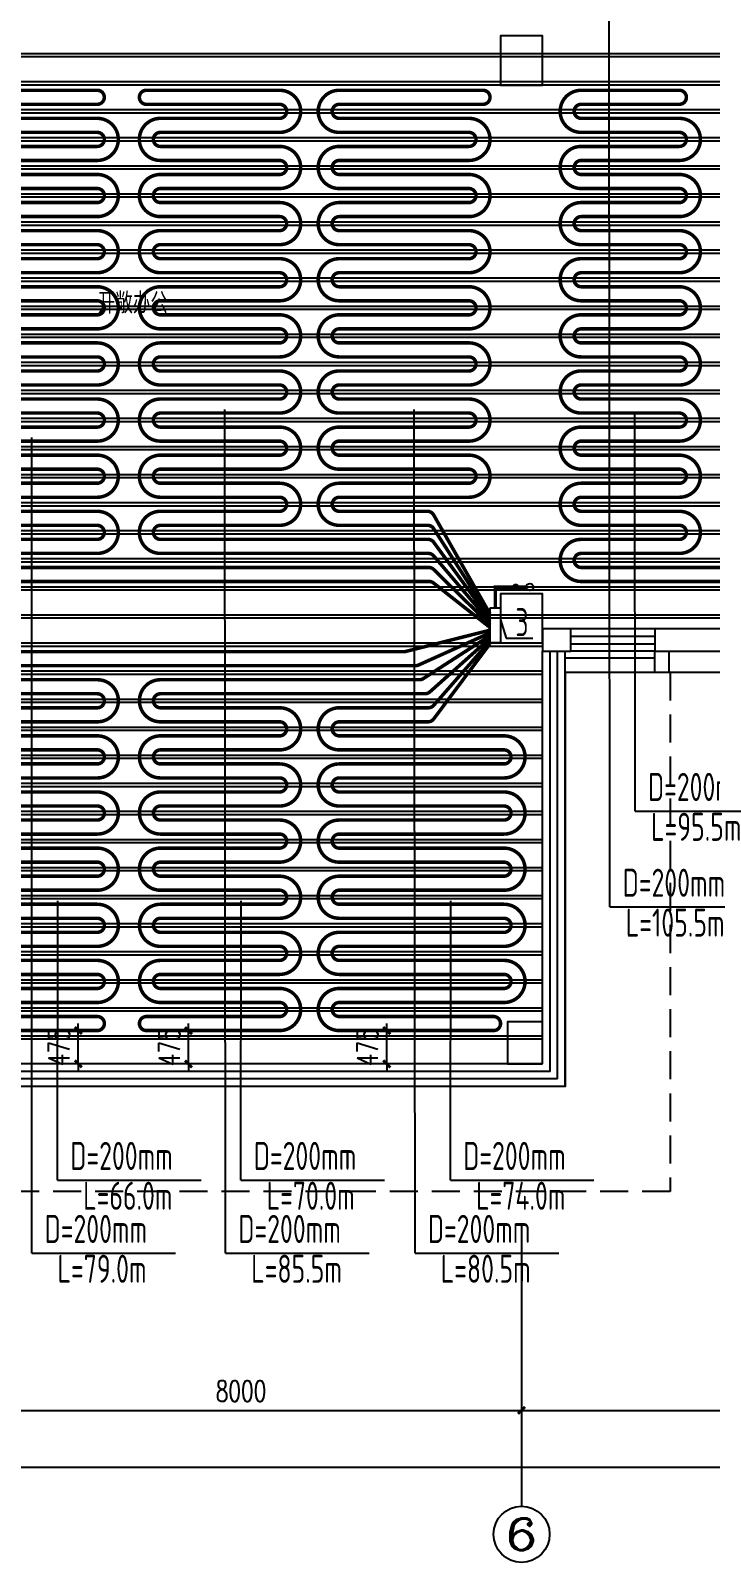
# Model space of a CAD drawing. Extents: x 2430460 to 2514560, y -608375 to -364775.
# Drawn here: x 2476481 to 2486174, y -535337 to -513508 of the extents above; entities that cross this region are included whole.
import ezdxf
from ezdxf.enums import TextEntityAlignment as Align

# ---------------------------------------------------------------- set-up
doc = ezdxf.new("R2010")
doc.units = 0
doc.header["$LTSCALE"] = 1000
doc.header["$MEASUREMENT"] = 0
doc.linetypes.add('_DASH', pattern=[0.6, 0.4, -0.2])
doc.linetypes.add('DASH', pattern=[0.35, 0.25, -0.1])
doc.layers.add('A-FLOR-IDEN', color=7, linetype='Continuous', lineweight=20)
for name, color, linetype in [('AXIS', 3, 'Continuous'), ('AXIS_TEXT', 7, 'Continuous'), ('COLUMN', 9, 'Continuous'), ('CURTWALL', 4, 'Continuous'), ('EQ-采暖分集水器', 7, 'Continuous'), ('PIPE-地暖供', 4, 'Continuous'), ('PIPE-暖供水', 3, 'Continuous'), ('PUB_DIM', 3, 'Continuous'), ('TH_DIM', 3, 'Continuous'), ('VPIPE-暖供水', 3, 'Continuous'), ('VPIPE-暖回水', 2, 'Continuous'), ('WALL', 9, 'Continuous'), ('WINDOW', 4, 'Continuous'), ('木龙骨', 23, 'Continuous')]:
    doc.layers.add(name, color=color, linetype=linetype)
doc.styles.add('26#标准$0$TSSD_REIN', font='Tssdeng.shx', dxfattribs={"width": 0.7, "bigfont": 'tssdchn.shx'})
doc.styles.add('_TCH_AXIS', font='COMPLEX', dxfattribs={"bigfont": 'GBCBIG'})
doc.styles.add('_TCH_DIM_T3', font='SIMPLEX', dxfattribs={"width": 0.705882, "bigfont": 'GBCBIG'})
doc.styles.add('COMPLEX', font='COMPLEX')
doc.styles.add('ROS', font='simhei.ttf', dxfattribs={"width": 0.7})
doc.dimstyles.new('_TCH_ARCH&&100', dxfattribs={"dimtxt": 297.5, "dimasz": 100, "dimexe": 250, "dimexo": 300, "dimgap": 126.25, "dimtad": 1, "dimdec": 0, "dimzin": 0, "dimdsep": 46, "dimtxsty": '_TCH_DIM_T3', "dimblk": 'ARCHTICK', "dimcen": 0.09, "dimclrt": 7, "dimazin": 2, "dimtfac": 1, "dimtdec": 0, "dimtix": 1, "dimtmove": 2, "dimatfit": 3, "dimfxl": 30, "dimtolj": 1, "dimtzin": 0, "dimarcsym": 0})

# ---------------------------------------------------------------- blocks, each defined once
blk = doc.blocks.new('_ArchTick')
at = {"color": 0, "linetype": 'ByBlock', "const_width": 0.4}
blk.add_lwpolyline([(-0.5, -0.5), (0.5, 0.5)], dxfattribs=at)
blk = doc.blocks.new('*D78')
at = {"layer": 'Defpoints', "color": 0, "transparency": 16777216}
for p in [(-2501, -11715), (5499, -11715), (5499, -12732)]:
    blk.add_point(p, dxfattribs=at)
at = {"layer": 'PUB_DIM', "color": 0, "lineweight": -2, "transparency": 16777216}
for p, q in [((-2501, -12015), (-2501, -12982)), ((5499, -12015), (5499, -12982)), ((-2501, -12732), (5499, -12732))]:
    blk.add_line(p, q, dxfattribs=at)
at = {"layer": 'PUB_DIM', "color": 0, "lineweight": -2, "transparency": 16777216, "xscale": 100, "yscale": 100, "zscale": 100, "rotation": 180}
blk.add_blockref('_ArchTick', (-2501, -12732), dxfattribs=at)
at = {"layer": 'PUB_DIM', "color": 0, "lineweight": -2, "transparency": 16777216, "xscale": 100, "yscale": 100, "zscale": 100}
blk.add_blockref('_ArchTick', (5499, -12732), dxfattribs=at)
at = {"layer": 'PUB_DIM', "color": 7, "transparency": 16777216, "insert": (1499, -12457), "char_height": 297.5, "attachment_point": 5, "style": '_TCH_DIM_T3'}
blk.add_mtext('\\A1;8000', dxfattribs=at)
blk = doc.blocks.new('*D79')
at = {"layer": 'Defpoints', "color": 0, "transparency": 16777216}
for p in [(5499, -11715), (13499, -11715), (13499, -12732)]:
    blk.add_point(p, dxfattribs=at)
at = {"layer": 'PUB_DIM', "color": 0, "lineweight": -2, "transparency": 16777216}
for p, q in [((5499, -12015), (5499, -12982)), ((13499, -12015), (13499, -12982)), ((5499, -12732), (13499, -12732))]:
    blk.add_line(p, q, dxfattribs=at)
at = {"layer": 'PUB_DIM', "color": 0, "lineweight": -2, "transparency": 16777216, "xscale": 100, "yscale": 100, "zscale": 100, "rotation": 180}
blk.add_blockref('_ArchTick', (5499, -12732), dxfattribs=at)
at = {"layer": 'PUB_DIM', "color": 0, "lineweight": -2, "transparency": 16777216, "xscale": 100, "yscale": 100, "zscale": 100}
blk.add_blockref('_ArchTick', (13499, -12732), dxfattribs=at)
at = {"layer": 'PUB_DIM', "color": 7, "transparency": 16777216, "insert": (9499, -12457), "char_height": 297.5, "attachment_point": 5, "style": '_TCH_DIM_T3'}
blk.add_mtext('\\A1;8000', dxfattribs=at)
blk = doc.blocks.new('*D82')
at = {"layer": 'Defpoints', "color": 0, "transparency": 16777216}
for p in [(-34921, -12497), (21919, -12497), (21919, -13539)]:
    blk.add_point(p, dxfattribs=at)
at = {"layer": 'PUB_DIM', "color": 0, "lineweight": -2, "transparency": 16777216}
for p, q in [((-34921, -12797), (-34921, -13789)), ((21919, -12797), (21919, -13789)), ((-34921, -13539), (21919, -13539))]:
    blk.add_line(p, q, dxfattribs=at)
at = {"layer": 'PUB_DIM', "color": 0, "lineweight": -2, "transparency": 16777216, "xscale": 100, "yscale": 100, "zscale": 100, "rotation": 180}
blk.add_blockref('_ArchTick', (-34921, -13539), dxfattribs=at)
at = {"layer": 'PUB_DIM', "color": 0, "lineweight": -2, "transparency": 16777216, "xscale": 100, "yscale": 100, "zscale": 100}
blk.add_blockref('_ArchTick', (21919, -13539), dxfattribs=at)
at = {"layer": 'PUB_DIM', "color": 7, "transparency": 16777216, "insert": (-6501, -13264), "char_height": 297.5, "attachment_point": 5, "style": '_TCH_DIM_T3'}
blk.add_mtext('\\A1;56840', dxfattribs=at)
blk = doc.blocks.new('*D189')
at = {"layer": 'Defpoints', "color": 0, "transparency": 16777216}
for p in [(-2501, -11715), (5499, -11715), (5499, -12732)]:
    blk.add_point(p, dxfattribs=at)
at = {"layer": 'PUB_DIM', "color": 0, "lineweight": -2, "transparency": 16777216}
for p, q in [((-2501, -12015), (-2501, -12982)), ((5499, -12015), (5499, -12982)), ((-2501, -12732), (5499, -12732))]:
    blk.add_line(p, q, dxfattribs=at)
at = {"layer": 'PUB_DIM', "color": 0, "lineweight": -2, "transparency": 16777216, "xscale": 100, "yscale": 100, "zscale": 100, "rotation": 180}
blk.add_blockref('_ArchTick', (-2501, -12732), dxfattribs=at)
at = {"layer": 'PUB_DIM', "color": 0, "lineweight": -2, "transparency": 16777216, "xscale": 100, "yscale": 100, "zscale": 100}
blk.add_blockref('_ArchTick', (5499, -12732), dxfattribs=at)
at = {"layer": 'PUB_DIM', "color": 7, "transparency": 16777216, "insert": (1499, -12457), "char_height": 297.5, "attachment_point": 5, "style": '_TCH_DIM_T3'}
blk.add_mtext('\\A1;8000', dxfattribs=at)
blk = doc.blocks.new('*D190')
at = {"layer": 'Defpoints', "color": 0, "transparency": 16777216}
for p in [(5499, -11715), (13499, -11715), (13499, -12732)]:
    blk.add_point(p, dxfattribs=at)
at = {"layer": 'PUB_DIM', "color": 0, "lineweight": -2, "transparency": 16777216}
for p, q in [((5499, -12015), (5499, -12982)), ((13499, -12015), (13499, -12982)), ((5499, -12732), (13499, -12732))]:
    blk.add_line(p, q, dxfattribs=at)
at = {"layer": 'PUB_DIM', "color": 0, "lineweight": -2, "transparency": 16777216, "xscale": 100, "yscale": 100, "zscale": 100, "rotation": 180}
blk.add_blockref('_ArchTick', (5499, -12732), dxfattribs=at)
at = {"layer": 'PUB_DIM', "color": 0, "lineweight": -2, "transparency": 16777216, "xscale": 100, "yscale": 100, "zscale": 100}
blk.add_blockref('_ArchTick', (13499, -12732), dxfattribs=at)
at = {"layer": 'PUB_DIM', "color": 7, "transparency": 16777216, "insert": (9499, -12457), "char_height": 297.5, "attachment_point": 5, "style": '_TCH_DIM_T3'}
blk.add_mtext('\\A1;8000', dxfattribs=at)
blk = doc.blocks.new('*D193')
at = {"layer": 'Defpoints', "color": 0, "transparency": 16777216}
for p in [(-34921, -12497), (21919, -12497), (21919, -13539)]:
    blk.add_point(p, dxfattribs=at)
at = {"layer": 'PUB_DIM', "color": 0, "lineweight": -2, "transparency": 16777216}
for p, q in [((-34921, -12797), (-34921, -13789)), ((21919, -12797), (21919, -13789)), ((-34921, -13539), (21919, -13539))]:
    blk.add_line(p, q, dxfattribs=at)
at = {"layer": 'PUB_DIM', "color": 0, "lineweight": -2, "transparency": 16777216, "xscale": 100, "yscale": 100, "zscale": 100, "rotation": 180}
blk.add_blockref('_ArchTick', (-34921, -13539), dxfattribs=at)
at = {"layer": 'PUB_DIM', "color": 0, "lineweight": -2, "transparency": 16777216, "xscale": 100, "yscale": 100, "zscale": 100}
blk.add_blockref('_ArchTick', (21919, -13539), dxfattribs=at)
at = {"layer": 'PUB_DIM', "color": 7, "transparency": 16777216, "insert": (-6501, -13264), "char_height": 297.5, "attachment_point": 5, "style": '_TCH_DIM_T3'}
blk.add_mtext('\\A1;56840', dxfattribs=at)
blk = doc.blocks.new('*D300')
at = {"layer": 'Defpoints', "color": 0, "transparency": 16777216}
for p in [(-2501, -11715), (5499, -11715), (5499, -12732)]:
    blk.add_point(p, dxfattribs=at)
at = {"layer": 'PUB_DIM', "color": 0, "lineweight": -2, "transparency": 16777216}
for p, q in [((-2501, -12015), (-2501, -12982)), ((5499, -12015), (5499, -12982)), ((-2501, -12732), (5499, -12732))]:
    blk.add_line(p, q, dxfattribs=at)
at = {"layer": 'PUB_DIM', "color": 0, "lineweight": -2, "transparency": 16777216, "xscale": 100, "yscale": 100, "zscale": 100, "rotation": 180}
blk.add_blockref('_ArchTick', (-2501, -12732), dxfattribs=at)
at = {"layer": 'PUB_DIM', "color": 0, "lineweight": -2, "transparency": 16777216, "xscale": 100, "yscale": 100, "zscale": 100}
blk.add_blockref('_ArchTick', (5499, -12732), dxfattribs=at)
at = {"layer": 'PUB_DIM', "color": 7, "transparency": 16777216, "insert": (1499, -12457), "char_height": 297.5, "attachment_point": 5, "style": '_TCH_DIM_T3'}
blk.add_mtext('\\A1;8000', dxfattribs=at)
blk = doc.blocks.new('*D301')
at = {"layer": 'Defpoints', "color": 0, "transparency": 16777216}
for p in [(5499, -11715), (13499, -11715), (13499, -12732)]:
    blk.add_point(p, dxfattribs=at)
at = {"layer": 'PUB_DIM', "color": 0, "lineweight": -2, "transparency": 16777216}
for p, q in [((5499, -12015), (5499, -12982)), ((13499, -12015), (13499, -12982)), ((5499, -12732), (13499, -12732))]:
    blk.add_line(p, q, dxfattribs=at)
at = {"layer": 'PUB_DIM', "color": 0, "lineweight": -2, "transparency": 16777216, "xscale": 100, "yscale": 100, "zscale": 100, "rotation": 180}
blk.add_blockref('_ArchTick', (5499, -12732), dxfattribs=at)
at = {"layer": 'PUB_DIM', "color": 0, "lineweight": -2, "transparency": 16777216, "xscale": 100, "yscale": 100, "zscale": 100}
blk.add_blockref('_ArchTick', (13499, -12732), dxfattribs=at)
at = {"layer": 'PUB_DIM', "color": 7, "transparency": 16777216, "insert": (9499, -12457), "char_height": 297.5, "attachment_point": 5, "style": '_TCH_DIM_T3'}
blk.add_mtext('\\A1;8000', dxfattribs=at)
blk = doc.blocks.new('*D304')
at = {"layer": 'Defpoints', "color": 0, "transparency": 16777216}
for p in [(-34921, -12497), (21919, -12497), (21919, -13539)]:
    blk.add_point(p, dxfattribs=at)
at = {"layer": 'PUB_DIM', "color": 0, "lineweight": -2, "transparency": 16777216}
for p, q in [((-34921, -12797), (-34921, -13789)), ((21919, -12797), (21919, -13789)), ((-34921, -13539), (21919, -13539))]:
    blk.add_line(p, q, dxfattribs=at)
at = {"layer": 'PUB_DIM', "color": 0, "lineweight": -2, "transparency": 16777216, "xscale": 100, "yscale": 100, "zscale": 100, "rotation": 180}
blk.add_blockref('_ArchTick', (-34921, -13539), dxfattribs=at)
at = {"layer": 'PUB_DIM', "color": 0, "lineweight": -2, "transparency": 16777216, "xscale": 100, "yscale": 100, "zscale": 100}
blk.add_blockref('_ArchTick', (21919, -13539), dxfattribs=at)
at = {"layer": 'PUB_DIM', "color": 7, "transparency": 16777216, "insert": (-6501, -13264), "char_height": 297.5, "attachment_point": 5, "style": '_TCH_DIM_T3'}
blk.add_mtext('\\A1;56840', dxfattribs=at)
blk = doc.blocks.new('_FZHK')
blk.add_lwpolyline([(-0.5, -0.5), (0.5, -0.5), (0.5, 0.5), (-0.5, 0.5)], close=True)
blk = doc.blocks.new('$WINLIB2D$00000001')
at = {"color": 0}
for points in [[(-0.5, 0.5), (-0.5, -0.5)], [(-0.5, 0.5), (0.5, 0.5)], [(0.5, -0.5), (0.5, 0.5)], [(0.5, 0.167), (-0.5, 0.167)], [(0.5, -0.167), (-0.5, -0.167)], [(-0.5, -0.5), (0.5, -0.5)]]:
    blk.add_lwpolyline(points, dxfattribs=at)
blk = doc.blocks.new('*D484')
at = {"layer": 'Defpoints', "color": 0, "transparency": 16777216}
for p in [(-2501, -11715), (5499, -11715), (5499, -12732)]:
    blk.add_point(p, dxfattribs=at)
at = {"layer": 'PUB_DIM', "color": 0, "lineweight": -2, "transparency": 16777216}
for p, q in [((-2501, -12015), (-2501, -12982)), ((5499, -12015), (5499, -12982)), ((-2501, -12732), (5499, -12732))]:
    blk.add_line(p, q, dxfattribs=at)
at = {"layer": 'PUB_DIM', "color": 0, "lineweight": -2, "transparency": 16777216, "xscale": 100, "yscale": 100, "zscale": 100, "rotation": 180}
blk.add_blockref('_ArchTick', (-2501, -12732), dxfattribs=at)
at = {"layer": 'PUB_DIM', "color": 0, "lineweight": -2, "transparency": 16777216, "xscale": 100, "yscale": 100, "zscale": 100}
blk.add_blockref('_ArchTick', (5499, -12732), dxfattribs=at)
at = {"layer": 'PUB_DIM', "color": 7, "transparency": 16777216, "insert": (1499, -12457), "char_height": 297.5, "attachment_point": 5, "style": '_TCH_DIM_T3'}
blk.add_mtext('\\A1;8000', dxfattribs=at)
blk = doc.blocks.new('*D485')
at = {"layer": 'Defpoints', "color": 0, "transparency": 16777216}
for p in [(5499, -11715), (13499, -11715), (13499, -12732)]:
    blk.add_point(p, dxfattribs=at)
at = {"layer": 'PUB_DIM', "color": 0, "lineweight": -2, "transparency": 16777216}
for p, q in [((5499, -12015), (5499, -12982)), ((13499, -12015), (13499, -12982)), ((5499, -12732), (13499, -12732))]:
    blk.add_line(p, q, dxfattribs=at)
at = {"layer": 'PUB_DIM', "color": 0, "lineweight": -2, "transparency": 16777216, "xscale": 100, "yscale": 100, "zscale": 100, "rotation": 180}
blk.add_blockref('_ArchTick', (5499, -12732), dxfattribs=at)
at = {"layer": 'PUB_DIM', "color": 0, "lineweight": -2, "transparency": 16777216, "xscale": 100, "yscale": 100, "zscale": 100}
blk.add_blockref('_ArchTick', (13499, -12732), dxfattribs=at)
at = {"layer": 'PUB_DIM', "color": 7, "transparency": 16777216, "insert": (9499, -12457), "char_height": 297.5, "attachment_point": 5, "style": '_TCH_DIM_T3'}
blk.add_mtext('\\A1;8000', dxfattribs=at)
blk = doc.blocks.new('*D488')
at = {"layer": 'Defpoints', "color": 0, "transparency": 16777216}
for p in [(-34921, -12497), (21919, -12497), (21919, -13539)]:
    blk.add_point(p, dxfattribs=at)
at = {"layer": 'PUB_DIM', "color": 0, "lineweight": -2, "transparency": 16777216}
for p, q in [((-34921, -12797), (-34921, -13789)), ((21919, -12797), (21919, -13789)), ((-34921, -13539), (21919, -13539))]:
    blk.add_line(p, q, dxfattribs=at)
at = {"layer": 'PUB_DIM', "color": 0, "lineweight": -2, "transparency": 16777216, "xscale": 100, "yscale": 100, "zscale": 100, "rotation": 180}
blk.add_blockref('_ArchTick', (-34921, -13539), dxfattribs=at)
at = {"layer": 'PUB_DIM', "color": 0, "lineweight": -2, "transparency": 16777216, "xscale": 100, "yscale": 100, "zscale": 100}
blk.add_blockref('_ArchTick', (21919, -13539), dxfattribs=at)
at = {"layer": 'PUB_DIM', "color": 7, "transparency": 16777216, "insert": (-6501, -13264), "char_height": 297.5, "attachment_point": 5, "style": '_TCH_DIM_T3'}
blk.add_mtext('\\A1;56840', dxfattribs=at)
blk = doc.blocks.new('_AXISO')
blk.add_circle((0, 0), 0.5)
at = {"layer": 'AXIS_TEXT', "style": 'COMPLEX', "width": 1.041667}
blk.add_attdef('A', text='', height=0.56, dxfattribs=at).set_placement((-0.25, -0.28), (0.25, -0.28), align=Align.FIT)
blk = doc.blocks.new('*D601')
at = {"layer": 'Defpoints', "color": 0, "transparency": 16777216}
for p in [(2477161, -527758), (2477211, -527758), (2477211, -528233)]:
    blk.add_point(p, dxfattribs=at)
at = {"layer": 'TH_DIM', "color": 0, "lineweight": -2, "transparency": 16777216}
for p, q in [((2476911, -527758), (2476911, -527758)), ((2477161, -527758), (2477161, -527658)), ((2477161, -528233), (2477161, -527758)), ((2476911, -528233), (2476911, -528233)), ((2477161, -528233), (2477161, -528333))]:
    blk.add_line(p, q, dxfattribs=at)
at = {"layer": 'TH_DIM', "color": 0, "lineweight": -2, "transparency": 16777216, "xscale": 100, "yscale": 100, "zscale": 100}
for p, rotation in [((2477161, -527758), 270), ((2477161, -528233), 90)]:
    blk.add_blockref('_ArchTick', p, dxfattribs=dict(at, rotation=rotation))
at = {"layer": 'TH_DIM', "color": 7, "transparency": 16777216, "insert": (2476886, -527996), "char_height": 297.5, "attachment_point": 5, "rotation": 90, "style": '_TCH_DIM_T3'}
blk.add_mtext('\\A1;475', dxfattribs=at)
blk = doc.blocks.new('*D602')
at = {"layer": 'Defpoints', "color": 0, "transparency": 16777216}
for p in [(2478733, -527758), (2478798, -527758), (2478798, -528233)]:
    blk.add_point(p, dxfattribs=at)
at = {"layer": 'TH_DIM', "color": 0, "lineweight": -2, "transparency": 16777216}
for p, q in [((2478498, -527758), (2478483, -527758)), ((2478733, -527758), (2478733, -527658)), ((2478733, -528233), (2478733, -527758)), ((2478498, -528233), (2478483, -528233)), ((2478733, -528233), (2478733, -528333))]:
    blk.add_line(p, q, dxfattribs=at)
at = {"layer": 'TH_DIM', "color": 0, "lineweight": -2, "transparency": 16777216, "xscale": 100, "yscale": 100, "zscale": 100}
for p, rotation in [((2478733, -527758), 270), ((2478733, -528233), 90)]:
    blk.add_blockref('_ArchTick', p, dxfattribs=dict(at, rotation=rotation))
at = {"layer": 'TH_DIM', "color": 7, "transparency": 16777216, "insert": (2478458, -527996), "char_height": 297.5, "attachment_point": 5, "rotation": 90, "style": '_TCH_DIM_T3'}
blk.add_mtext('\\A1;475', dxfattribs=at)
blk = doc.blocks.new('*D603')
at = {"layer": 'Defpoints', "color": 0, "transparency": 16777216}
for p in [(2481560, -527758), (2481738, -527758), (2481738, -528233)]:
    blk.add_point(p, dxfattribs=at)
at = {"layer": 'TH_DIM', "color": 0, "lineweight": -2, "transparency": 16777216}
for p, q in [((2481438, -527758), (2481310, -527758)), ((2481560, -527758), (2481560, -527658)), ((2481560, -528233), (2481560, -527758)), ((2481438, -528233), (2481310, -528233)), ((2481560, -528233), (2481560, -528333))]:
    blk.add_line(p, q, dxfattribs=at)
at = {"layer": 'TH_DIM', "color": 0, "lineweight": -2, "transparency": 16777216, "xscale": 100, "yscale": 100, "zscale": 100}
for p, rotation in [((2481560, -527758), 270), ((2481560, -528233), 90)]:
    blk.add_blockref('_ArchTick', p, dxfattribs=dict(at, rotation=rotation))
at = {"layer": 'TH_DIM', "color": 7, "transparency": 16777216, "insert": (2481285, -527996), "char_height": 297.5, "attachment_point": 5, "rotation": 90, "style": '_TCH_DIM_T3'}
blk.add_mtext('\\A1;475', dxfattribs=at)
blk = doc.blocks.new('A$C67117B41')
for points in [[(6119.1, -2213.8), (6119.1, -8113.8), (-35120.9, -8113.8), (-35120.9, 20176.2), (-18920.9, 20176.2)], [(7599.1, -1913.8), (7599.1, -2213.8), (7399.1, -2213.8), (7399.1, -1913.8)], [(7399.1, -2013.8), (6119.1, -2013.8)], [(21719.1, -2213.8), (6119.1, -2213.8)]]:
    blk.add_lwpolyline(points)
at = {"color": 4, "linetype": '_DASH'}
blk.add_lwpolyline([(7619.1, -2213.8), (7619.1, -9613.8), (-37016.9, -9613.8), (-37016.9, -9613.8)], dxfattribs=at)
at = {"layer": 'AXIS'}
blk.add_line((5499.1, -10097.6), (5499.1, -14097.6), dxfattribs=at)
at = {"layer": 'CURTWALL'}
for p, q in [((5799.1, -7793.8), (5799.1, -1913.8)), ((5905.8, -7900.4), (5905.8, -1913.8)), ((6012.5, -8007.1), (6012.5, -1913.8)), ((6119.1, -8113.8), (6119.1, -1913.8)), ((5799.1, -7793.8), (-34800.9, -7793.8)), ((6012.5, -8007.1), (-35014.2, -8007.1)), ((5905.8, -7900.4), (-34907.5, -7900.4)), ((6119.1, -8113.8), (-35120.9, -8113.8))]:
    blk.add_line(p, q, dxfattribs=at)
at = {"layer": 'WALL'}
for p, q in [((6199.1, -1593.8), (5799.1, -1593.8)), ((5799.1, -1593.8), (5799.1, -1913.8)), ((6199.1, -1913.8), (6199.1, -1593.8)), ((8899.1, -1593.8), (7399.1, -1593.8)), ((7399.1, -1593.8), (7399.1, -1913.8)), ((5799.1, -1913.8), (6199.1, -1913.8)), ((7399.1, -1913.8), (8899.1, -1913.8))]:
    blk.add_line(p, q, dxfattribs=at)
at = {"layer": 'AXIS'}
ref = blk.add_blockref('_AXISO', (5499.1, -14497.6), dxfattribs=dict(at, xscale=800, yscale=800, zscale=800))
ref.add_attrib('A', '6', dxfattribs={"layer": 'AXIS_TEXT', "height": 452.5, "style": '_TCH_AXIS', "width": 1.5}).set_placement((5272.9, -14723.9), (5725.4, -14723.9), align=Align.FIT)
at = {"layer": 'COLUMN', "xscale": 600, "yscale": 700, "zscale": 700}
blk.add_blockref('_FZHK', (5499.1, 6506.2), dxfattribs=at)
at = {"layer": 'COLUMN', "rotation": 90}
for p, xscale, yscale, zscale in [((5499.1, -1443.8), 699.9990233504213, 600, 600), ((5549.1, -7493.8), 600, 500, 500)]:
    blk.add_blockref('_FZHK', p, dxfattribs=dict(at, xscale=xscale, yscale=yscale, zscale=zscale))
at = {"layer": 'WINDOW', "xscale": 1200, "yscale": -320, "zscale": 1200, "rotation": 180}
blk.add_blockref('$WINLIB2D$00000001', (6799.1, -1753.8), dxfattribs=at)
at = {"layer": 'A-FLOR-IDEN', "style": 'ROS', "width": 0.7}
blk.add_text('开敞办公', height=262.87, dxfattribs=at).set_placement((-546, 2928.3))
at = {"layer": 'PUB_DIM'}
for p1, p2, distance, picture, middle in [((-2500.9, -11715.2), (5499.1, -11715.2), -1017, '*D78', (1499.1, -12457.2)), ((-2500.9, -11715.2), (5499.1, -11715.2), -1017, '*D189', (1499.1, -12457.2)), ((-2500.9, -11715.2), (5499.1, -11715.2), -1017, '*D300', (1499.1, -12457.2)), ((-2500.9, -11715.2), (5499.1, -11715.2), -1017, '*D484', (1499.1, -12457.2)), ((5499.1, -11715.2), (13499.1, -11715.2), -1017, '*D79', (9499.1, -12457.2)), ((5499.1, -11715.2), (13499.1, -11715.2), -1017, '*D190', (9499.1, -12457.2)), ((5499.1, -11715.2), (13499.1, -11715.2), -1017, '*D301', (9499.1, -12457.2)), ((5499.1, -11715.2), (13499.1, -11715.2), -1017, '*D485', (9499.1, -12457.2)), ((-34920.9, -12496.5), (21919.1, -12496.5), -1042.6, '*D82', (-6500.9, -13264.1)), ((-34920.9, -12496.5), (21919.1, -12496.5), -1042.6, '*D193', (-6500.9, -13264.1)), ((-34920.9, -12496.5), (21919.1, -12496.5), -1042.6, '*D304', (-6500.9, -13264.1)), ((-34920.9, -12496.5), (21919.1, -12496.5), -1042.6, '*D488', (-6500.9, -13264.1))]:
    dim = blk.add_aligned_dim(p1=p1, p2=p2, distance=distance, dimstyle='_TCH_ARCH&&100', dxfattribs=at)
    dim.commit()
    dim.dimension.update_dxf_attribs({"geometry": picture, "text_midpoint": middle})

msp = doc.modelspace()

# ---------------------------------------------------------------- hatches: boundary and pattern name
at = {"layer": 'PIPE-暖供水', "linetype": 'Continuous'}
for points in [[(2483107, -521438.3), (2483107, -521413.3), (2483082, -521413.3)], [(2483107, -521438.3), (2483082, -521438.3), (2483082, -521413.3)]]:
    msp.add_hatch(color=256, dxfattribs=at).paths.add_polyline_path(points)
at = {"layer": 'VPIPE-暖回水', "linetype": 'DASH'}
msp.add_hatch(color=256, dxfattribs=at).paths.add_polyline_path([(2483448.9, -521438.3), (2483447.8, -521427.9), (2483444.6, -521417.9), (2483439.3, -521408.9), (2483432.3, -521401.1), (2483423.9, -521394.9), (2483414.3, -521390.7), (2483404.1, -521388.5), (2483393.7, -521388.5), (2483383.4, -521390.7), (2483373.9, -521394.9), (2483365.4, -521401.1), (2483358.4, -521408.9), (2483353.2, -521417.9), (2483350, -521427.9), (2483348.9, -521438.3), (2483350, -521448.6), (2483353.2, -521458.6), (2483358.4, -521467.6), (2483365.4, -521475.4), (2483373.9, -521481.6), (2483383.4, -521485.8), (2483393.7, -521488), (2483404.1, -521488), (2483414.3, -521485.8), (2483423.9, -521481.6), (2483432.3, -521475.4), (2483439.3, -521467.6), (2483444.6, -521458.6), (2483447.8, -521448.6)])

# ---------------------------------------------------------------- linework, layer by layer
for p, q in [((2484741, -525996.2), (2484730.5, -511358.2)), ((2479261.2, -530929.4), (2479249.9, -518908.2)), ((2481963.9, -530929.4), (2481952.6, -518908.2)), ((2485101.6, -524630.8), (2485097.7, -518958.2)), ((2476498.3, -530929.4), (2476498.3, -519308.2)), ((2483182, -521904.3), (2483262.2, -522164.7)), ((2483262.2, -522164.7), (2483640.4, -522164.7)), ((2485101.6, -524630.8), (2487149.3, -524630.8)), ((2476864.8, -529889.1), (2476868.6, -525908.2)), ((2479481, -529889.1), (2479484.8, -525908.2)), ((2482467.3, -529889.1), (2482471, -525908.2)), ((2484741, -525996.2), (2486788.6, -525996.2)), ((2476864.5, -529889.1), (2478912.1, -529889.1)), ((2479480.7, -529889.1), (2481528.3, -529889.1)), ((2482466.9, -529889.1), (2484514.6, -529889.1)), ((2476498.3, -530929.4), (2478545.9, -530929.4)), ((2479260.6, -530929.4), (2481308.2, -530929.4)), ((2481963.2, -530929.4), (2484010.9, -530929.4))]:
    msp.add_line(p, q)
at = {"layer": 'EQ-采暖分集水器'}
for p, q in [((2483032, -522233.2), (2483032, -521733.2)), ((2483032, -521733.2), (2483182, -521733.2)), ((2483032, -522233.2), (2483032, -521733.2)), ((2483032, -521733.2), (2483182, -521733.2)), ((2483182, -521733.2), (2483182, -522233.2)), ((2483182, -521733.2), (2483182, -522233.2)), ((2483182, -522233.2), (2483032, -522233.2)), ((2483182, -522233.2), (2483032, -522233.2))]:
    msp.add_line(p, q, dxfattribs=at)
at = {"layer": 'PIPE-地暖供', "const_width": 50}
for points in [[(2476182, -514358.2), (2477432, -514358.2, -0.4142136), (2477532, -514458.2, -0.4142136), (2477432, -514558.2), (2476182, -514558.2, 0.4142136)], [(2483032, -521937), (2482228.7, -520993.4, 0.2198317), (2482152.5, -520958.2), (2478332, -520958.2, -0.4142136), (2478032, -520658.2, -0.4142136), (2478332, -520358.2), (2480032, -520358.2, 0.4142136), (2480132, -520258.2, 0.4142136), (2480032, -520158.2), (2478332, -520158.2, -0.4142136), (2478032, -519858.2, -0.4142136), (2478332, -519558.2), (2480032, -519558.2, 0.4142136), (2480132, -519458.2, 0.4142136), (2480032, -519358.2), (2478332, -519358.2, -0.4142136), (2478032, -519058.2, -0.4142136), (2478332, -518758.2), (2480032, -518758.2, 0.4142136), (2480132, -518658.2, 0.4142136), (2480032, -518558.2), (2478332, -518558.2, -0.4142136), (2478032, -518258.2, -0.4142136), (2478332, -517958.2), (2480032, -517958.2, 0.4142136), (2480132, -517858.2, 0.4142136), (2480032, -517758.2), (2478332, -517758.2, -0.4142136), (2478032, -517458.2, -0.4142136), (2478332, -517158.2), (2480032, -517158.2, 0.4142136), (2480132, -517058.2, 0.4142136), (2480032, -516958.2), (2478332, -516958.2, -0.4142136), (2478032, -516658.2, -0.4142136), (2478332, -516358.2), (2480032, -516358.2, 0.4142136), (2480132, -516258.2, 0.4142136), (2480032, -516158.2), (2478332, -516158.2, -0.4142136), (2478032, -515858.2, -0.4142136), (2478332, -515558.2), (2480032, -515558.2, 0.4142136), (2480132, -515458.2, 0.4142136), (2480032, -515358.2), (2478332, -515358.2, -0.4142136), (2478032, -515058.2, -0.4142136), (2478332, -514758.2), (2480032, -514758.2, 0.4142136), (2480132, -514658.2, 0.4142136), (2480032, -514558.2), (2478132, -514558.2, -0.4142136), (2478032, -514458.2), (2478032, -514458.2, -0.4142136), (2478132, -514358.2), (2480032, -514358.2, -0.4142136), (2480332, -514658.2, -0.4142136), (2480032, -514958.2), (2478332, -514958.2, 0.4142136), (2478232, -515058.2, 0.4142136), (2478332, -515158.2), (2480032, -515158.2, -0.4142136), (2480332, -515458.2, -0.4142136), (2480032, -515758.2), (2478332, -515758.2, 0.4142136), (2478232, -515858.2, 0.4142136), (2478332, -515958.2), (2480032, -515958.2, -0.4142136), (2480332, -516258.2, -0.4142136), (2480032, -516558.2), (2478332, -516558.2, 0.4142136), (2478232, -516658.2, 0.4142136), (2478332, -516758.2), (2480032, -516758.2, -0.4142136), (2480332, -517058.2, -0.4142136), (2480032, -517358.2), (2478332, -517358.2, 0.4142136), (2478232, -517458.2, 0.4142136), (2478332, -517558.2), (2480032, -517558.2, -0.4142136), (2480332, -517858.2, -0.4142136), (2480032, -518158.2), (2478332, -518158.2, 0.4142136), (2478232, -518258.2, 0.4142136), (2478332, -518358.2), (2480032, -518358.2, -0.4142136), (2480332, -518658.2, -0.4142136), (2480032, -518958.2), (2478332, -518958.2, 0.4142136), (2478232, -519058.2, 0.4142136), (2478332, -519158.2), (2480032, -519158.2, -0.4142136), (2480332, -519458.2, -0.4142136), (2480032, -519758.2), (2478332, -519758.2, 0.4142136), (2478232, -519858.2, 0.4142136), (2478332, -519958.2), (2480032, -519958.2, -0.4142136), (2480332, -520258.2, -0.4142136), (2480032, -520558.2), (2478332, -520558.2, 0.4142136), (2478232, -520658.2, 0.4142136), (2478332, -520758.2), (2482147.9, -520758.2, -0.2393617), (2482228.7, -520799.2), (2483032, -521898.6)], [(2483032, -521860.1), (2482228.2, -520604.3, 0.2557308), (2482144, -520558.2), (2480882, -520558.2, -0.4142136), (2480582, -520258.2, -0.4142136), (2480882, -519958.2), (2482732, -519958.2, 0.4142136), (2482832, -519858.2, 0.4142136), (2482732, -519758.2), (2480882, -519758.2, -0.4142136), (2480582, -519458.2, -0.4142136), (2480882, -519158.2), (2482732, -519158.2, 0.4142136), (2482832, -519058.2, 0.4142136), (2482732, -518958.2), (2480882, -518958.2, -0.4142136), (2480582, -518658.2, -0.4142136), (2480882, -518358.2), (2482732, -518358.2, 0.4142136), (2482832, -518258.2, 0.4142136), (2482732, -518158.2), (2480882, -518158.2, -0.4142136), (2480582, -517858.2, -0.4142136), (2480882, -517558.2), (2482732, -517558.2, 0.4142136), (2482832, -517458.2, 0.4142136), (2482732, -517358.2), (2480882, -517358.2, -0.4142136), (2480582, -517058.2, -0.4142136), (2480882, -516758.2), (2482732, -516758.2, 0.4142136), (2482832, -516658.2, 0.4142136), (2482732, -516558.2), (2480882, -516558.2, -0.4142136), (2480582, -516258.2, -0.4142136), (2480882, -515958.2), (2482732, -515958.2, 0.4142136), (2482832, -515858.2, 0.4142136), (2482732, -515758.2), (2480882, -515758.2, -0.4142136), (2480582, -515458.2, -0.4142136), (2480882, -515158.2), (2482732, -515158.2, 0.4142136), (2482832, -515058.2, 0.4142136), (2482732, -514958.2), (2480882, -514958.2, -0.4142136), (2480582, -514658.2, -0.4142136), (2480882, -514358.2), (2482932, -514358.2, -0.4142136), (2483032, -514458.2), (2483032, -514458.2, -0.4142136), (2482932, -514558.2), (2480882, -514558.2, 0.4142136), (2480782, -514658.2, 0.4142136), (2480882, -514758.2), (2482732, -514758.2, -0.4142136), (2483032, -515058.2, -0.4142136), (2482732, -515358.2), (2480882, -515358.2, 0.4142136), (2480782, -515458.2, 0.4142136), (2480882, -515558.2), (2482732, -515558.2, -0.4142136), (2483032, -515858.2, -0.4142136), (2482732, -516158.2), (2480882, -516158.2, 0.4142136), (2480782, -516258.2, 0.4142136), (2480882, -516358.2), (2482732, -516358.2, -0.4142136), (2483032, -516658.2, -0.4142136), (2482732, -516958.2), (2480882, -516958.2, 0.4142136), (2480782, -517058.2, 0.4142136), (2480882, -517158.2), (2482732, -517158.2, -0.4142136), (2483032, -517458.2, -0.4142136), (2482732, -517758.2), (2480882, -517758.2, 0.4142136), (2480782, -517858.2, 0.4142136), (2480882, -517958.2), (2482732, -517958.2, -0.4142136), (2483032, -518258.2, -0.4142136), (2482732, -518558.2), (2480882, -518558.2, 0.4142136), (2480782, -518658.2, 0.4142136), (2480882, -518758.2), (2482732, -518758.2, -0.4142136), (2483032, -519058.2, -0.4142136), (2482732, -519358.2), (2480882, -519358.2, 0.4142136), (2480782, -519458.2, 0.4142136), (2480882, -519558.2), (2482732, -519558.2, -0.4142136), (2483032, -519858.2, -0.4142136), (2482732, -520158.2), (2480882, -520158.2, 0.4142136), (2480782, -520258.2, 0.4142136), (2480882, -520358.2), (2482140.6, -520358.2, -0.2695561), (2482227.5, -520408.7), (2483032, -521821.6)], [(2496371.6, -521358.2), (2484332, -521358.2, -0.4142136), (2484032, -521058.2, -0.4142136), (2484332, -520758.2), (2485732, -520758.2, 0.4142136), (2485832, -520658.2, 0.4142136), (2485732, -520558.2), (2484332, -520558.2, -0.4142136), (2484032, -520258.2, -0.4142136), (2484332, -519958.2), (2485732, -519958.2, 0.4142136), (2485832, -519858.2, 0.4142136), (2485732, -519758.2), (2484332, -519758.2, -0.4142136), (2484032, -519458.2, -0.4142136), (2484332, -519158.2), (2485732, -519158.2, 0.4142136), (2485832, -519058.2, 0.4142136), (2485732, -518958.2), (2484332, -518958.2, -0.4142136), (2484032, -518658.2, -0.4142136), (2484332, -518358.2), (2485732, -518358.2, 0.4142136), (2485832, -518258.2, 0.4142136), (2485732, -518158.2), (2484332, -518158.2, -0.4142136), (2484032, -517858.2, -0.4142136), (2484332, -517558.2), (2485732, -517558.2, 0.4142136), (2485832, -517458.2, 0.4142136), (2485732, -517358.2), (2484332, -517358.2, -0.4142136), (2484032, -517058.2, -0.4142136), (2484332, -516758.2), (2485732, -516758.2, 0.4142136), (2485832, -516658.2, 0.4142136), (2485732, -516558.2), (2484332, -516558.2, -0.4142136), (2484032, -516258.2, -0.4142136), (2484332, -515958.2), (2485732, -515958.2, 0.4142136), (2485832, -515858.2, 0.4142136), (2485732, -515758.2), (2484332, -515758.2, -0.4142136), (2484032, -515458.2, -0.4142136), (2484332, -515158.2), (2485732, -515158.2, 0.4142136), (2485832, -515058.2, 0.4142136), (2485732, -514958.2), (2484332, -514958.2, -0.4142136), (2484032, -514658.2, -0.4142136), (2484332, -514358.2), (2485732, -514358.2, -0.4142136), (2485832, -514458.2, -0.4142136), (2485732, -514558.2), (2484332, -514558.2, 0.4142136), (2484232, -514658.2, 0.4142136), (2484332, -514758.2), (2485732, -514758.2, -0.4142136), (2486032, -515058.2, -0.4142136), (2485732, -515358.2), (2484332, -515358.2, 0.4142136), (2484232, -515458.2, 0.4142136), (2484332, -515558.2), (2485732, -515558.2, -0.4142136), (2486032, -515858.2, -0.4142136), (2485732, -516158.2), (2484332, -516158.2, 0.4142136), (2484232, -516258.2, 0.4142136), (2484332, -516358.2), (2485732, -516358.2, -0.4142136), (2486032, -516658.2, -0.4142136), (2485732, -516958.2), (2484332, -516958.2, 0.4142136), (2484232, -517058.2, 0.4142136), (2484332, -517158.2), (2485732, -517158.2, -0.4142136), (2486032, -517458.2, -0.4142136), (2485732, -517758.2), (2484332, -517758.2, 0.4142136), (2484232, -517858.2, 0.4142136), (2484332, -517958.2), (2485732, -517958.2, -0.4142136), (2486032, -518258.2, -0.4142136), (2485732, -518558.2), (2484332, -518558.2, 0.4142136), (2484232, -518658.2, 0.4142136), (2484332, -518758.2), (2485732, -518758.2, -0.4142136), (2486032, -519058.2, -0.4142136), (2485732, -519358.2), (2484332, -519358.2, 0.4142136), (2484232, -519458.2, 0.4142136), (2484332, -519558.2), (2485732, -519558.2, -0.4142136), (2486032, -519858.2, -0.4142136), (2485732, -520158.2), (2484332, -520158.2, 0.4142136), (2484232, -520258.2, 0.4142136), (2484332, -520358.2), (2485732, -520358.2, -0.4142136), (2486032, -520658.2, -0.4142136), (2485732, -520958.2), (2484332, -520958.2, 0.4142136), (2484232, -521058.2, 0.4142136), (2484332, -521158.2), (2496417.1, -521158.2, -0.4142136)], [(2476182, -514758.2), (2477432, -514758.2, -0.4142136), (2477732, -515058.2, -0.4142136), (2477432, -515358.2), (2476182, -515358.2, 0.4142136)], [(2476182, -515158.2), (2477432, -515158.2, 0.4142136), (2477532, -515058.2, 0.4142136), (2477432, -514958.2), (2476182, -514958.2, -0.4142136)], [(2476182, -515558.2), (2477432, -515558.2, -0.4142136), (2477732, -515858.2, -0.4142136), (2477432, -516158.2), (2476182, -516158.2, 0.4142136)], [(2476182, -515958.2), (2477432, -515958.2, 0.4142136), (2477532, -515858.2, 0.4142136), (2477432, -515758.2), (2476182, -515758.2, -0.4142136)], [(2476182, -516358.2), (2477432, -516358.2, -0.4142136), (2477732, -516658.2, -0.4142136), (2477432, -516958.2), (2476182, -516958.2, 0.4142136)], [(2476182, -516758.2), (2477432, -516758.2, 0.4142136), (2477532, -516658.2, 0.4142136), (2477432, -516558.2), (2476182, -516558.2, -0.4142136)], [(2476182, -517158.2), (2477432, -517158.2, -0.4142136), (2477732, -517458.2, -0.4142136), (2477432, -517758.2), (2476182, -517758.2, 0.4142136)], [(2476182, -517558.2), (2477432, -517558.2, 0.4142136), (2477532, -517458.2, 0.4142136), (2477432, -517358.2), (2476182, -517358.2, -0.4142136)], [(2476182, -517958.2), (2477432, -517958.2, -0.4142136), (2477732, -518258.2, -0.4142136), (2477432, -518558.2), (2476182, -518558.2, 0.4142136)], [(2476182, -518358.2), (2477432, -518358.2, 0.4142136), (2477532, -518258.2, 0.4142136), (2477432, -518158.2), (2476182, -518158.2, -0.4142136)], [(2476182, -518758.2), (2477432, -518758.2, -0.4142136), (2477732, -519058.2, -0.4142136), (2477432, -519358.2), (2476182, -519358.2, 0.4142136)], [(2476182, -519158.2), (2477432, -519158.2, 0.4142136), (2477532, -519058.2, 0.4142136), (2477432, -518958.2), (2476182, -518958.2, -0.4142136)], [(2476182, -519558.2), (2477432, -519558.2, -0.4142136), (2477732, -519858.2, -0.4142136), (2477432, -520158.2), (2476182, -520158.2, 0.4142136)], [(2476182, -519958.2), (2477432, -519958.2, 0.4142136), (2477532, -519858.2, 0.4142136), (2477432, -519758.2), (2476182, -519758.2, -0.4142136)], [(2476182, -520358.2), (2477432, -520358.2, -0.4142136), (2477732, -520658.2, -0.4142136), (2477432, -520958.2), (2476182, -520958.2, 0.4142136)], [(2476182, -520758.2), (2477432, -520758.2, 0.4142136), (2477532, -520658.2, 0.4142136), (2477432, -520558.2), (2476182, -520558.2, -0.4142136)], [(2476182, -521158.2), (2482157.9, -521158.2, -0.1963999), (2482227.9, -521186.8), (2483032, -521975.5)], [(2483032, -522013.9), (2482225.9, -521379.6, 0.1682491), (2482164.1, -521358.2), (2476182, -521358.2, -0.4142136)], [(2483032, -522052.4), (2481832.5, -522355.1, -0.0618841), (2481808.1, -522358.2), (2476182, -522358.2, 0.4142136)], [(2476182, -522558.2), (2481971, -522558.2, 0.1060132), (2482012, -522549.4), (2483032, -522090.9)], [(2483032, -522129.3), (2482081.3, -522742.2, -0.1441468), (2482027.2, -522758.2), (2478333, -522758.2, 0.4142136), (2478033, -523058.2, 0.4142136), (2478333, -523358.2), (2480032, -523358.2, -0.4142136), (2480132, -523458.2, -0.4142136), (2480032, -523558.2), (2478333, -523558.2, 0.4142136), (2478033, -523858.2, 0.4142136), (2478333, -524158.2), (2480032, -524158.2, -0.4142136), (2480132, -524258.2, -0.4142136), (2480032, -524358.2), (2478333, -524358.2, 0.4142136), (2478033, -524658.2, 0.4142136), (2478333, -524958.2), (2480032, -524958.2, -0.4142136), (2480132, -525058.2, -0.4142136), (2480032, -525158.2), (2478333, -525158.2, 0.4142136), (2478033, -525458.2, 0.4142136), (2478333, -525758.2), (2480032, -525758.2, -0.4142136), (2480132, -525858.2, -0.4142136), (2480032, -525958.2), (2478333, -525958.2, 0.4142136), (2478033, -526258.2, 0.4142136), (2478333, -526558.2), (2480032, -526558.2, -0.4142136), (2480132, -526658.2, -0.4142136), (2480032, -526758.2), (2478333, -526758.2, 0.4142136), (2478033, -527058.2, 0.4142136), (2478333, -527358.2), (2480032, -527358.2, -0.4142136), (2480132, -527458.2, -0.4142136), (2480032, -527558.2), (2478133, -527558.2, 0.413222), (2478033, -527657.8, 0.4152058), (2478133, -527758.2), (2480032, -527758.2, 0.4142136), (2480332, -527458.2, 0.4142136), (2480032, -527158.2), (2478333, -527158.2, -0.4142136), (2478233, -527058.2, -0.4142136), (2478333, -526958.2), (2480032, -526958.2, 0.4142136), (2480332, -526658.2, 0.4142136), (2480032, -526358.2), (2478333, -526358.2, -0.4142136), (2478233, -526258.2, -0.4142136), (2478333, -526158.2), (2480032, -526158.2, 0.4142136), (2480332, -525858.2, 0.4142136), (2480032, -525558.2), (2478333, -525558.2, -0.4142136), (2478233, -525458.2, -0.4142136), (2478333, -525358.2), (2480032, -525358.2, 0.4142136), (2480332, -525058.2, 0.4142136), (2480032, -524758.2), (2478333, -524758.2, -0.4142136), (2478233, -524658.2, -0.4142136), (2478333, -524558.2), (2480032, -524558.2, 0.4142136), (2480332, -524258.2, 0.4142136), (2480032, -523958.2), (2478333, -523958.2, -0.4142136), (2478233, -523858.2, -0.4142136), (2478333, -523758.2), (2480032, -523758.2, 0.4142136), (2480332, -523458.2, 0.4142136), (2480032, -523158.2), (2478333, -523158.2, -0.4142136), (2478233, -523058.2, -0.4142136), (2478333, -522958.2), (2482106.4, -522958.2, 0.1839197), (2482172.9, -522932.9), (2483032, -522167.8)], [(2483032, -522206.3), (2482228.6, -523124, -0.2162187), (2482153.4, -523158.2), (2480882, -523158.2, 0.4142136), (2480582, -523458.2, 0.4142136), (2480882, -523758.2), (2483232, -523758.2, -0.4142136), (2483332, -523858.2, -0.4142136), (2483232, -523958.2), (2480882, -523958.2, 0.4142136), (2480582, -524258.2, 0.4142136), (2480882, -524558.2), (2483232, -524558.2, -0.4142136), (2483332, -524658.2, -0.4142136), (2483232, -524758.2), (2480882, -524758.2, 0.4142136), (2480582, -525058.2, 0.4142136), (2480882, -525358.2), (2483232, -525358.2, -0.4142136), (2483332, -525458.2, -0.4142136), (2483232, -525558.2), (2480882, -525558.2, 0.4142136), (2480582, -525858.2, 0.4142136), (2480882, -526158.2), (2483232, -526158.2, -0.4142136), (2483332, -526258.2, -0.4142136), (2483232, -526358.2), (2480882, -526358.2, 0.4142136), (2480582, -526658.2, 0.4142136), (2480882, -526958.2), (2483232, -526958.2, -0.4142136), (2483332, -527058.2, -0.4142136), (2483232, -527158.2), (2480882, -527158.2, 0.4142136), (2480582, -527458.2, 0.4142136), (2480882, -527758.2), (2483082, -527758.2, 0.4142136), (2483182, -527658.2), (2483182, -527658.2, 0.4142136), (2483082, -527558.2), (2480882, -527558.2, -0.4142136), (2480782, -527458.2, -0.4142136), (2480882, -527358.2), (2483232, -527358.2, 0.4142136), (2483532, -527058.2, 0.4142136), (2483232, -526758.2), (2480882, -526758.2, -0.4142136), (2480782, -526658.2, -0.4142136), (2480882, -526558.2), (2483232, -526558.2, 0.4142136), (2483532, -526258.2, 0.4142136), (2483232, -525958.2), (2480882, -525958.2, -0.4142136), (2480782, -525858.2, -0.4142136), (2480882, -525758.2), (2483232, -525758.2, 0.4142136), (2483532, -525458.2, 0.4142136), (2483232, -525158.2), (2480882, -525158.2, -0.4142136), (2480782, -525058.2, -0.4142136), (2480882, -524958.2), (2483232, -524958.2, 0.4142136), (2483532, -524658.2, 0.4142136), (2483232, -524358.2), (2480882, -524358.2, -0.4142136), (2480782, -524258.2, -0.4142136), (2480882, -524158.2), (2483232, -524158.2, 0.4142136), (2483532, -523858.2, 0.4142136), (2483232, -523558.2), (2480882, -523558.2, -0.4142136), (2480782, -523458.2, -0.4142136), (2480882, -523358.2), (2482148.7, -523358.2, 0.2363446), (2482228.7, -523318.1), (2483032, -522244.7)], [(2476182, -523358.2), (2477433, -523358.2, 0.4142136), (2477733, -523058.2, 0.4142136), (2477433, -522758.2), (2476182, -522758.2, -0.4142136)], [(2476182, -522958.2), (2477433, -522958.2, -0.4142136), (2477533, -523058.2, -0.4142136), (2477433, -523158.2), (2476182, -523158.2, 0.4142136)], [(2476182, -524158.2), (2477433, -524158.2, 0.4142136), (2477733, -523858.2, 0.4142136), (2477433, -523558.2), (2476182, -523558.2, -0.4142136)], [(2476182, -523758.2), (2477433, -523758.2, -0.4142136), (2477533, -523858.2, -0.4142136), (2477433, -523958.2), (2476182, -523958.2, 0.4142136)], [(2476182, -524958.2), (2477433, -524958.2, 0.4142136), (2477733, -524658.2, 0.4142136), (2477433, -524358.2), (2476182, -524358.2, -0.4142136)], [(2476182, -524558.2), (2477433, -524558.2, -0.4142136), (2477533, -524658.2, -0.4142136), (2477433, -524758.2), (2476182, -524758.2, 0.4142136)], [(2476182, -525758.2), (2477433, -525758.2, 0.4142136), (2477733, -525458.2, 0.4142136), (2477433, -525158.2), (2476182, -525158.2, -0.4142136)], [(2476182, -525358.2), (2477433, -525358.2, -0.4142136), (2477533, -525458.2, -0.4142136), (2477433, -525558.2), (2476182, -525558.2, 0.4142136)], [(2476182, -526558.2), (2477433, -526558.2, 0.4142136), (2477733, -526258.2, 0.4142136), (2477433, -525958.2), (2476182, -525958.2, -0.4142136)], [(2476182, -526158.2), (2477433, -526158.2, -0.4142136), (2477533, -526258.2, -0.4142136), (2477433, -526358.2), (2476182, -526358.2, 0.4142136)], [(2476182, -527358.2), (2477433, -527358.2, 0.4142136), (2477733, -527058.2, 0.4142136), (2477433, -526758.2), (2476182, -526758.2, -0.4142136)], [(2476182, -526958.2), (2477433, -526958.2, -0.4142136), (2477533, -527058.2, -0.4142136), (2477433, -527158.2), (2476182, -527158.2, 0.4142136)], [(2476182, -527758.2), (2477433, -527758.2, 0.4142136), (2477533, -527658.2, 0.4142136), (2477433, -527558.2), (2476182, -527558.2, -0.4142136)]]:
    msp.add_lwpolyline(points, format="xyb", dxfattribs=at)
at = {"layer": 'PIPE-暖供水', "linetype": 'Continuous', "const_width": 50}
for points in [[(2483548.9, -521438.3), (2483107, -521438.3)], [(2483107, -521733.2), (2483107, -521438.3)]]:
    msp.add_lwpolyline(points, dxfattribs=at)
at = {"layer": 'VPIPE-暖供水', "linetype": 'Continuous'}
msp.add_circle((2483598.9, -521438.3), 50, dxfattribs=at)
at = {"layer": '木龙骨', "color": 253}
for points in [[(2443182, -513833.2), (2499082, -513833.2), (2499082, -513883.2), (2443182, -513883.2)], [(2443182, -514233.2), (2499082, -514233.2), (2499082, -514283.2), (2443182, -514283.2)], [(2443182, -514633.2), (2499582, -514633.2), (2499582, -514683.2), (2443182, -514683.2)], [(2443182, -515033.2), (2499582, -515033.2), (2499582, -515083.2), (2443182, -515083.2)], [(2443182, -515433.2), (2499582, -515433.2), (2499582, -515483.2), (2443182, -515483.2)], [(2443182, -515833.2), (2499582, -515833.2), (2499582, -515883.2), (2443182, -515883.2)], [(2443182, -516233.2), (2499582, -516233.2), (2499582, -516283.2), (2443182, -516283.2)], [(2443182, -516633.2), (2499582, -516633.2), (2499582, -516683.2), (2443182, -516683.2)], [(2443182, -517033.2), (2499582, -517033.2), (2499582, -517083.2), (2443182, -517083.2)], [(2443182, -517433.2), (2499582, -517433.2), (2499582, -517483.2), (2443182, -517483.2)], [(2443182, -517833.2), (2499582, -517833.2), (2499582, -517883.2), (2443182, -517883.2)], [(2443182, -518233.2), (2499582, -518233.2), (2499582, -518283.2), (2443182, -518283.2)], [(2443182, -518633.2), (2499582, -518633.2), (2499582, -518683.2), (2443182, -518683.2)], [(2443182, -519033.2), (2499582, -519033.2), (2499582, -519083.2), (2443182, -519083.2)], [(2443182, -519433.2), (2499582, -519433.2), (2499582, -519483.2), (2443182, -519483.2)], [(2443182, -519833.2), (2499582, -519833.2), (2499582, -519883.2), (2443182, -519883.2)], [(2443182, -520233.2), (2499582, -520233.2), (2499582, -520283.2), (2443182, -520283.2)], [(2443182, -520633.2), (2499582, -520633.2), (2499582, -520683.2), (2443182, -520683.2)], [(2443182, -521033.2), (2499582, -521033.2), (2499582, -521083.2), (2443182, -521083.2)], [(2443182, -521433.2), (2499582, -521433.2), (2499582, -521483.2), (2443182, -521483.2)], [(2443182, -521833.2), (2499182, -521833.2), (2499182, -521883.2), (2443182, -521883.2)], [(2443182, -522233.2), (2483782, -522233.2)], [(2483782, -522283.2), (2443182, -522283.2)], [(2443182, -522633.2), (2483782, -522633.2)], [(2483782, -522683.2), (2443182, -522683.2)], [(2443182, -523033.2), (2483782, -523033.2)], [(2483782, -523083.2), (2443182, -523083.2)], [(2443182, -523433.2), (2483782, -523433.2)], [(2483782, -523483.2), (2443182, -523483.2)], [(2443182, -523833.2), (2483782, -523833.2)], [(2483782, -523883.2), (2443182, -523883.2)], [(2443182, -524233.2), (2483782, -524233.2)], [(2483782, -524283.2), (2443182, -524283.2)], [(2443182, -524633.2), (2483782, -524633.2)], [(2483782, -524683.2), (2443182, -524683.2)], [(2443182, -525033.2), (2483782, -525033.2)], [(2483782, -525083.2), (2443182, -525083.2)], [(2443182, -525433.2), (2483782, -525433.2)], [(2483782, -525483.2), (2443182, -525483.2)], [(2443182, -525833.2), (2483782, -525833.2)], [(2483782, -525883.2), (2443182, -525883.2)], [(2443182, -526233.2), (2483782, -526233.2)], [(2483782, -526283.2), (2443182, -526283.2)], [(2443182, -526633.2), (2483782, -526633.2)], [(2483782, -526683.2), (2443182, -526683.2)], [(2443182, -527033.2), (2483782, -527033.2)], [(2483782, -527083.2), (2443182, -527083.2)], [(2443182, -527433.2), (2483782, -527433.2)], [(2483782, -527483.2), (2443182, -527483.2)], [(2443182, -527833.2), (2483782, -527833.2)], [(2483782, -527883.2), (2443182, -527883.2)]]:
    msp.add_lwpolyline(points, dxfattribs=at)

# ---------------------------------------------------------------- block references
msp.add_blockref('A$C67117B41', (2477982.9, -520439.4))

# ---------------------------------------------------------------- texts
at = {"char_height": 400, "width": 1509.222, "attachment_point": 7, "style": '26#标准$0$TSSD_REIN'}
for s, insert in [('3', (2483393.7, -522138)), ('D=200mm', (2485284.2, -524486.4)), ('L=95.5m', (2485328.2, -525054.6)), ('D=200mm', (2484923.6, -525851.8)), ('L=105.5m', (2484967.5, -526420)), ('D=200mm', (2477047.1, -529744.7)), ('D=200mm', (2479663.3, -529744.7)), ('D=200mm', (2482649.5, -529744.7)), ('L=66.0m', (2477230.8, -530312.9)), ('L=70.0m', (2479847, -530312.9)), ('L=74.0m', (2482833.2, -530312.9)), ('D=200mm', (2476680.9, -530785.1)), ('D=200mm', (2479443.2, -530785.1)), ('D=200mm', (2482145.8, -530785.1)), ('L=79.0m', (2476864.5, -531353.2)), ('L=85.5m', (2479626.8, -531353.2)), ('L=80.5m', (2482329.5, -531353.2))]:
    msp.add_mtext(s, dxfattribs=dict(at, insert=insert))

# ---------------------------------------------------------------- dimensions: what is measured, and where the dimension line sits
at = {"layer": 'TH_DIM'}
for p1, p2, distance, picture, middle in [((2477210.7, -528233.2), (2477210.7, -527758.2), 50, '*D601', (2476885.8, -527995.7)), ((2478798.1, -528233.2), (2478798.1, -527758.2), 65.6, '*D602', (2478457.5, -527995.7)), ((2481737.7, -528233.2), (2481737.7, -527758.2), 178, '*D603', (2481284.7, -527995.7))]:
    dim = msp.add_aligned_dim(p1=p1, p2=p2, distance=distance, dimstyle='_TCH_ARCH&&100', dxfattribs=at)
    dim.commit()
    dim.dimension.update_dxf_attribs({"geometry": picture, "text_midpoint": middle})

doc.saveas('drawing.dxf')
